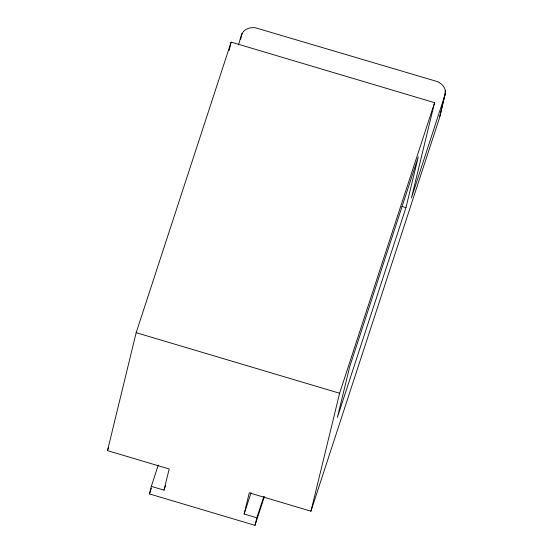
<?xml version="1.0" encoding="UTF-8"?>
<svg xmlns="http://www.w3.org/2000/svg" width="553" height="553" viewBox="0 0 553 553"><rect width="100%" height="100%" fill="white"/><g stroke="black" fill="none" stroke-linecap="round" stroke-linejoin="round"><path stroke-width="0.83" d="M158.282 465.038L151.308 486.37L149.469 493.933L255.009 525.35L256.841 517.788L244.129 514.007L249.272 492.834L310.945 511.193L439.552 117.706L445.497 92.24C445.428 87.381 441.64 83.358 437.326 81.581L255.901 27.913C252.631 27.325 249.133 27.712 246.196 29.323C240.431 32.24 240.707 39.761 238.315 44.917M439.884 116.337L445.497 92.24M151.308 486.37L164.02 490.158L169.17 468.985L107.503 450.626L136.169 332.678L231.14 42.104L434.582 102.671L411.432 197.939L445.393 93.651M229.108 50.461L231.14 42.104M240.652 39.325L242.076 33.463M310.945 511.193L339.611 393.245L434.582 102.671M405.957 207.603L418.268 156.948L349.696 366.757L337.378 417.418L405.957 207.603L401.824 206.373M444.985 92.434L445.379 90.816M107.503 450.626L108.575 447.342M149.469 493.933L151.349 488.188M164.02 490.158L165.63 485.23M244.129 514.007L251.103 492.668M256.841 517.788L263.809 496.483M255.009 525.35L264.389 496.635M136.169 332.678L339.611 393.245"/></g></svg>
